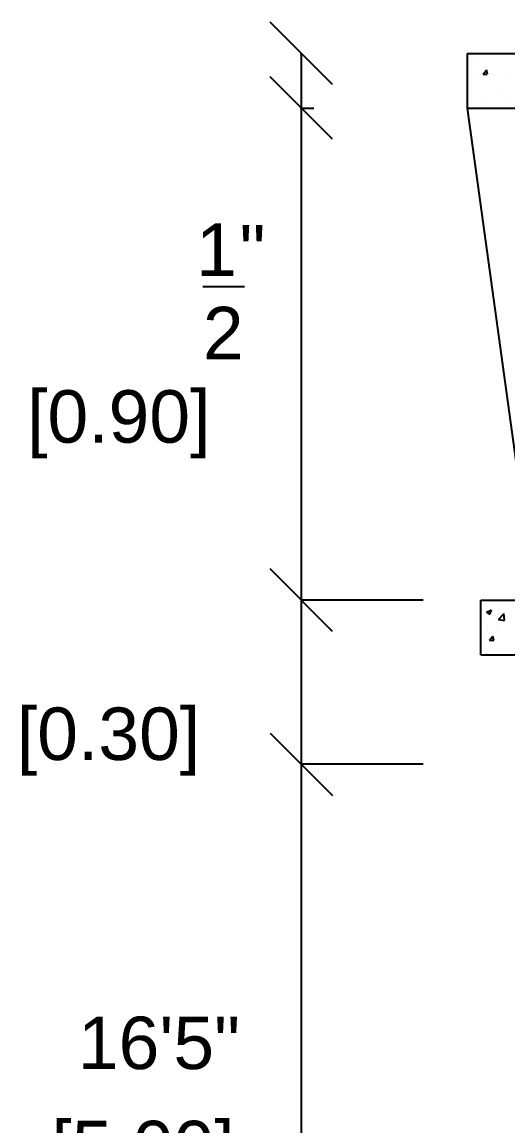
# Model space of a CAD drawing. Header units: metres. Extents: x 0 to 298, y 0 to 162.
# Drawn here: x 110.13 to 113.04, y 46.15 to 52.74 of the extents above; entities that cross this region are included whole.
import ezdxf

# ---------------------------------------------------------------- set-up
doc = ezdxf.new("R2010")
doc.units = ezdxf.units.M
doc.header["$MEASUREMENT"] = 0
doc.styles.add('style1', font='arial.ttf')

msp = doc.modelspace()

# ---------------------------------------------------------------- linework, layer by layer
at = {"linetype": 'ByBlock'}
for p, q in [((111.98871, 52.36979), (111.61508, 52.74342)), ((111.98871, 52.043), (111.61508, 52.41662)), ((111.98871, 49.10184), (111.61508, 49.47546)), ((111.61508, 48.49507), (111.98871, 48.12145))]:
    msp.add_line(p, q, dxfattribs=at)
for p, q in [((111.79575, 52.55661), (111.80189, 52.55661)), ((111.80189, 52.55661), (111.80189, 43.32662)), ((112.79208, 52.55661), (115.07965, 52.55661)), ((112.79208, 52.55661), (112.79208, 52.22981)), ((112.82636, 52.5314), (112.82636, 52.5314)), ((112.88854, 52.43237), (112.90855, 52.45622)), ((112.9139, 52.43168), (112.9091, 52.4577)), ((112.86043, 52.40543), (112.86043, 52.40543)), ((112.88854, 52.43237), (112.91335, 52.4302)), ((112.94172, 52.4333), (112.94172, 52.4333)), ((113.03588, 52.42278), (113.03588, 52.42278)), ((112.96538, 52.31102), (112.96538, 52.31102)), ((112.82115, 52.258), (112.82115, 52.258)), ((112.90845, 52.2624), (112.90845, 52.2624)), ((113.03084, 52.28458), (113.03084, 52.28458)), ((111.79575, 52.22981), (111.87745, 52.22981)), ((112.79208, 52.22981), (115.07965, 52.22981)), ((112.79208, 52.22981), (113.19744, 49.28865)), ((111.21396, 51.1642), (111.46304, 51.1642)), ((112.53104, 49.28865), (111.80189, 49.28865)), ((111.87745, 49.28865), (111.87745, 49.28865)), ((112.03354, 49.28865), (112.03354, 49.28865)), ((112.87378, 49.28865), (114.99795, 49.28865)), ((112.87378, 48.96185), (112.87378, 49.28865)), ((112.93438, 49.2792), (112.93438, 49.2792)), ((112.90811, 49.21812), (112.93718, 49.22927)), ((112.90811, 49.21812), (112.92876, 49.20419)), ((112.92931, 49.20566), (112.93773, 49.23075)), ((112.97946, 49.17428), (113.01179, 49.20798)), ((113.01695, 49.16968), (113.01236, 49.2091)), ((112.97946, 49.17428), (113.01638, 49.16855)), ((112.91473, 49.10606), (112.91473, 49.10606)), ((112.95198, 49.04889), (112.94718, 49.07491)), ((112.97054, 49.13407), (112.97054, 49.13407)), ((112.92662, 49.04958), (112.94664, 49.07343)), ((112.92662, 49.04958), (112.95144, 49.04741)), ((112.93608, 49.03425), (112.93608, 49.03425)), ((112.87378, 48.96185), (113.52737, 48.96185)), ((112.90968, 48.96786), (112.90968, 48.96786)), ((112.53104, 48.30826), (111.80189, 48.30826))]:
    msp.add_line(p, q)

# ---------------------------------------------------------------- texts
at = {"style": 'style1'}
for s, height, p in [('1', 0.31347, (111.17312, 51.22648)), ('"', 0.31347, (111.43291, 51.21776)), ('2', 0.31347, (111.21396, 50.72831)), (' [0.90]', 0.313475, (110.042, 50.23015)), (' [0.30]', 0.313475, (109.98086, 48.33409)), ('16\'5"', 0.313475, (110.46689, 46.48709)), (' [5.00]', 0.313475, (110.18668, 45.86439))]:
    msp.add_text(s, height=height, dxfattribs=at).set_placement(p)

doc.saveas('drawing.dxf')
